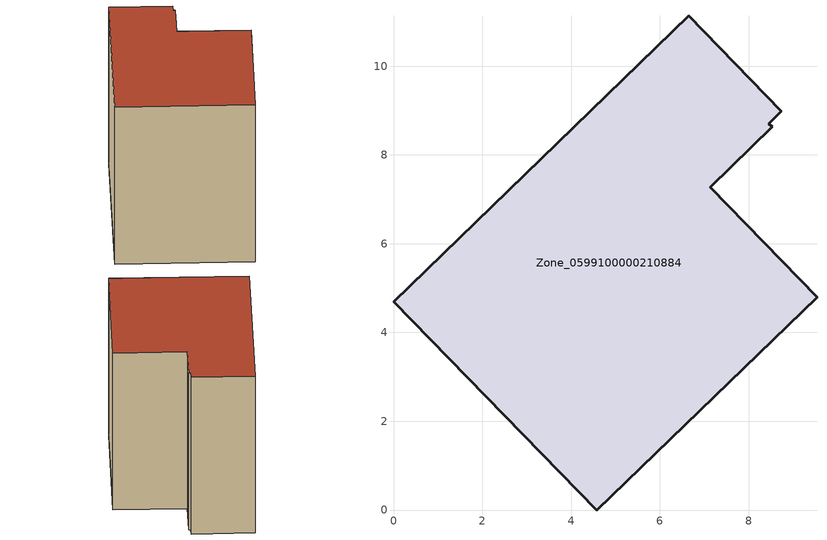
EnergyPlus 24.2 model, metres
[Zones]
Zone_0599100000210884
 floor ground (C_G): 8.53,8.63 7.13,7.27 9.54,4.79 4.58,0 0,4.69 6.65,11.13 8.74,8.99 8.46,8.7 z0
 wall outside (C_F): 4.58,0 9.54,4.79 7.13,7.27 8.53,8.63 8.46,8.7 8.74,8.99 6.65,11.13 0,4.69 4.58,0 z0:8.44
 roof outside (C_R): 7.13,7.27 8.53,8.63 8.46,8.7 8.74,8.99 6.65,11.13 0,4.69 4.58,0 9.54,4.79 z8.44
[BUILDING]
Pand.0599100000210884: North Axis=0; Terrain=City; Loads Convergence Tolerance Value=0.04; Temperature Convergence Tolerance Value=0.4; Solar Distribution=FullExterior; Maximum Number of Warmup Days=25; Minimum Number of Warmup Days=1
[Site:Location]
Rotterdam.The.Hague.AP_ZH_NLD Design_Conditions: Latitude=51.96; Longitude=4.45; Time Zone=1; Elevation=-4.5
[SITE:GROUNDTEMPERATURE:BUILDINGSURFACE]
18, 18, 18, 18, 18, 18, 18, 18, 18, 18, 18, 18
[MATERIAL] Thermal Absorptance=0.9; Solar Absorptance=0.7; Visible Absorptance=0.7
Name | Roughness | Thickness | Conductivity | Density | Specific Heat
G.TI.1975-1991 | MediumSmooth | 0.15 | 0.288461 | 540 | 1210
F.TI.1975-1991 | Rough | 0.3 | 0.230769 | 1920 | 840
R.TI.1975-1991 | MediumRough | 0.2 | 0.153846 | 1500 | 1000
[CONSTRUCTION]
C_G: G.TI.1975-1991
C_F: F.TI.1975-1991
C_R: R.TI.1975-1991
[ZONE]
Zone_0599100000210884: Type=1; Multiplier=1; Ceiling Height=Autocalculate; Volume=Autocalculate; Floor Area=autocalculate; Part of Total Floor Area=Yes
[ZONEINFILTRATION:DESIGNFLOWRATE]
Infil_Zone_0599100000210884: Zone or ZoneList or Space or SpaceList=Zone_0599100000210884; Schedule=AlwaysOn; Design Flow Rate Calculation Method=Flow/Area; Flow Rate per Floor Area=0.003; Constant Term Coefficient=1; Temperature Term Coefficient=0; Velocity Term Coefficient=0; Velocity Squared Term Coefficient=0
[HVACTEMPLATE:ZONE:IDEALLOADSAIRSYSTEM]
Zone_0599100000210884: Maximum Heating Supply Air Temperature=50; Minimum Cooling Supply Air Temperature=13; Maximum Heating Supply Air Humidity Ratio=0.0156; Minimum Cooling Supply Air Humidity Ratio=0.0077; Heating Limit=NoLimit; Cooling Limit=NoLimit; Dehumidification Control Type=ConstantSensibleHeatRatio; Cooling Sensible Heat Ratio=0.7; Dehumidification Setpoint=60; Humidification Control Type=None; Humidification Setpoint=30; Outdoor Air Method=None; Outdoor Air Flow Rate per Person=0.00944; Outdoor Air Flow Rate per Zone Floor Area=0; Outdoor Air Flow Rate per Zone=0; Demand Controlled Ventilation Type=None; Outdoor Air Economizer Type=NoEconomizer; Heat Recovery Type=None; Sensible Heat Recovery Effectiveness=0.7; Latent Heat Recovery Effectiveness=0.65
[ZONECONTROL:THERMOSTAT]
ThermostatControl_Zone_0599100000210884: Zone or ZoneList=Zone_0599100000210884; Control Type Schedule=DualSetpointControlType; Control 1=Thermostat_Zone_0599100000210884; Temperature Difference Between Cutout And Setpoint=0
[THERMOSTATSETPOINT:DUALSETPOINT]
Thermostat_Zone_0599100000210884: Heating Setpoint Temperature Schedule=HeatingSetpoint_Zone_0599100000210884; Cooling Setpoint Temperature Schedule=CoolingSetpoint_Zone_0599100000210884
[SCHEDULE:COMPACT]
HeatingSetpoint_Zone_0599100000210884: Through: 12/31, For: AllDays, Until: 24:00, 21
CoolingSetpoint_Zone_0599100000210884: Through: 12/31, For: AllDays, Until: 24:00, 24
DualSetpointControlType: Through: 12/31, For: AllDays, Until: 24:00, 4
AlwaysOn: Through: 12/31, For: AllDays, Until: 24:00, 1
